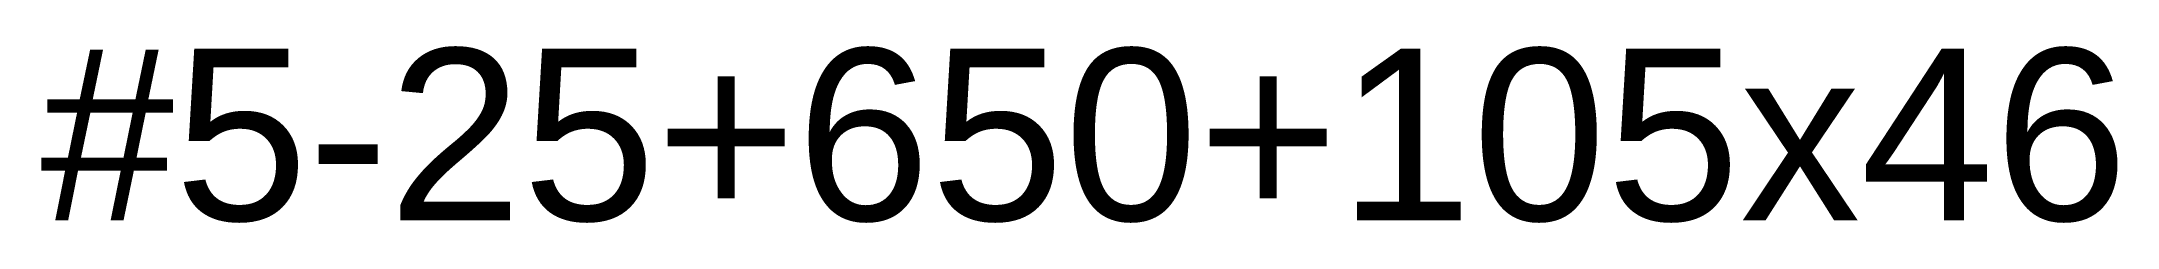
# Model space of a CAD drawing. Header units: millimetres. Extents: x 2263 to 2685, y 1556 to 1592.
import ezdxf

# ---------------------------------------------------------------- set-up
doc = ezdxf.new("R2010")
doc.units = ezdxf.units.MM
doc.styles.get("Standard").update_dxf_attribs({"font": 'arial.ttf'})

msp = doc.modelspace()

# ---------------------------------------------------------------- texts
msp.add_text('#5-25+650+105x46', height=35).set_placement((2263.24, 1556.34))

doc.saveas('drawing.dxf')
